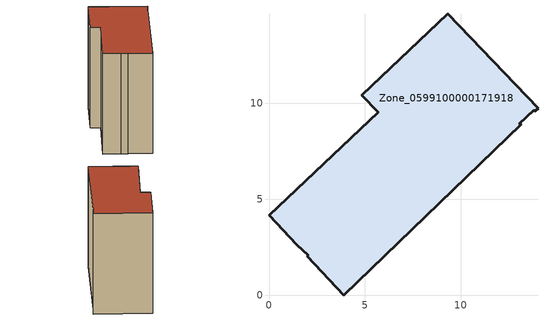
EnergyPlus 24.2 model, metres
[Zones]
Zone_0599100000171918
 floor ground (C_G): 1.46,2.62 0,4.17 5.69,9.54 4.84,10.44 9.33,14.67 14.04,9.76 13.88,9.6 13.83,9.65 13.06,8.94 13.16,8.91 3.91,0 2,2.04 2.04,2.08 z0
 wall outside (C_F): 13.83,9.65 13.88,9.6 14.04,9.76 9.33,14.67 4.84,10.44 5.69,9.54 0,4.17 1.46,2.62 2.04,2.08 2,2.04 3.91,0 13.16,8.91 13.06,8.94 13.83,9.65 z0:12.5
 roof outside (C_R): 13.06,8.94 13.83,9.65 13.88,9.6 14.04,9.76 9.33,14.67 4.84,10.44 5.69,9.54 0,4.17 1.46,2.62 2.04,2.08 2,2.04 3.91,0 13.16,8.91 z12.5
[BUILDING]
Pand.0599100000171918: North Axis=0; Terrain=City; Loads Convergence Tolerance Value=0.04; Temperature Convergence Tolerance Value=0.4; Solar Distribution=FullExterior; Maximum Number of Warmup Days=25; Minimum Number of Warmup Days=1
[Site:Location]
Rotterdam.The.Hague.AP_ZH_NLD Design_Conditions: Latitude=51.96; Longitude=4.45; Time Zone=1; Elevation=-4.5
[SITE:GROUNDTEMPERATURE:BUILDINGSURFACE]
18, 18, 18, 18, 18, 18, 18, 18, 18, 18, 18, 18
[MATERIAL] Thermal Absorptance=0.9; Solar Absorptance=0.7; Visible Absorptance=0.7
Name | Roughness | Thickness | Conductivity | Density | Specific Heat
G.TC.1946 | MediumSmooth | 0.15 | 1 | 540 | 1210
F.TC.1946 | Rough | 0.3 | 0.857143 | 1920 | 840
R.TC.1946 | MediumRough | 0.2 | 0.909091 | 1500 | 1000
[CONSTRUCTION]
C_G: G.TC.1946
C_F: F.TC.1946
C_R: R.TC.1946
[ZONE]
Zone_0599100000171918: Type=1; Multiplier=1; Ceiling Height=Autocalculate; Volume=Autocalculate; Floor Area=autocalculate; Part of Total Floor Area=Yes
[ZONEINFILTRATION:DESIGNFLOWRATE]
Infil_Zone_0599100000171918: Zone or ZoneList or Space or SpaceList=Zone_0599100000171918; Schedule=AlwaysOn; Design Flow Rate Calculation Method=Flow/Area; Flow Rate per Floor Area=0.003; Constant Term Coefficient=1; Temperature Term Coefficient=0; Velocity Term Coefficient=0; Velocity Squared Term Coefficient=0
[HVACTEMPLATE:ZONE:IDEALLOADSAIRSYSTEM]
Zone_0599100000171918: Maximum Heating Supply Air Temperature=50; Minimum Cooling Supply Air Temperature=13; Maximum Heating Supply Air Humidity Ratio=0.0156; Minimum Cooling Supply Air Humidity Ratio=0.0077; Heating Limit=NoLimit; Cooling Limit=NoLimit; Dehumidification Control Type=ConstantSensibleHeatRatio; Cooling Sensible Heat Ratio=0.7; Dehumidification Setpoint=60; Humidification Control Type=None; Humidification Setpoint=30; Outdoor Air Method=None; Outdoor Air Flow Rate per Person=0.00944; Outdoor Air Flow Rate per Zone Floor Area=0; Outdoor Air Flow Rate per Zone=0; Demand Controlled Ventilation Type=None; Outdoor Air Economizer Type=NoEconomizer; Heat Recovery Type=None; Sensible Heat Recovery Effectiveness=0.7; Latent Heat Recovery Effectiveness=0.65
[ZONECONTROL:THERMOSTAT]
ThermostatControl_Zone_0599100000171918: Zone or ZoneList=Zone_0599100000171918; Control Type Schedule=DualSetpointControlType; Control 1=Thermostat_Zone_0599100000171918; Temperature Difference Between Cutout And Setpoint=0
[THERMOSTATSETPOINT:DUALSETPOINT]
Thermostat_Zone_0599100000171918: Heating Setpoint Temperature Schedule=HeatingSetpoint_Zone_0599100000171918; Cooling Setpoint Temperature Schedule=CoolingSetpoint_Zone_0599100000171918
[SCHEDULE:COMPACT]
HeatingSetpoint_Zone_0599100000171918: Through: 12/31, For: AllDays, Until: 24:00, 21
CoolingSetpoint_Zone_0599100000171918: Through: 12/31, For: AllDays, Until: 24:00, 24
DualSetpointControlType: Through: 12/31, For: AllDays, Until: 24:00, 4
AlwaysOn: Through: 12/31, For: AllDays, Until: 24:00, 1
